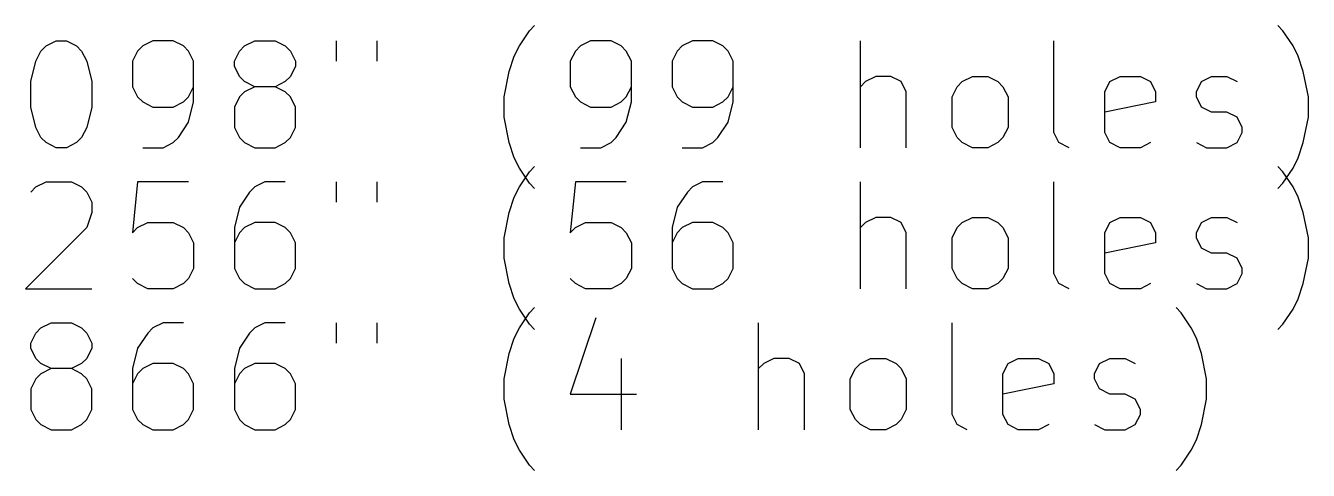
# Model space of a CAD drawing. Extents: x 4.76 to 6.82, y -4.71 to -3.17.
# Drawn here: x 5.87 to 6.815, y -4.706 to -4.379 of the extents above; entities that cross this region are included whole.
import ezdxf

# ---------------------------------------------------------------- set-up
doc = ezdxf.new("R2010")
doc.units = 0
doc.header["$MEASUREMENT"] = 0
doc.layers.add('BLACK', color=7, linetype='CONTINUOUS')

msp = doc.modelspace()

# ---------------------------------------------------------------- linework, layer by layer
at = {"layer": 'BLACK', "linetype": 'CONTINUOUS'}
for p, q in [((6.23403, -4.39358), (6.24153, -4.38233)), ((6.24153, -4.38233), (6.24528, -4.37858)), ((6.79646, -4.38233), (6.79271, -4.37858)), ((6.80396, -4.39358), (6.79646, -4.38233)), ((5.88157, -4.39733), (5.88532, -4.39358)), ((5.88532, -4.39358), (5.89282, -4.38983)), ((5.89282, -4.38983), (5.90032, -4.38983)), ((5.90032, -4.38983), (5.90782, -4.39358)), ((5.90782, -4.39358), (5.91157, -4.39733)), ((5.95656, -4.39358), (5.95281, -4.39733)), ((5.96406, -4.38983), (5.95656, -4.39358)), ((5.97906, -4.38983), (5.96406, -4.38983)), ((5.98656, -4.39358), (5.97906, -4.38983)), ((5.99031, -4.39733), (5.98656, -4.39358)), ((6.0278, -4.39733), (6.03155, -4.39358)), ((6.03155, -4.39358), (6.03905, -4.38983)), ((6.03905, -4.38983), (6.05405, -4.38983)), ((6.05405, -4.38983), (6.06155, -4.39358)), ((6.06155, -4.39358), (6.0653, -4.39733)), ((6.09905, -4.38983), (6.09905, -4.40483)), ((6.12904, -4.38983), (6.12904, -4.40483)), ((6.23028, -4.40108), (6.23403, -4.39358)), ((6.27902, -4.39358), (6.27527, -4.39733)), ((6.28652, -4.38983), (6.27902, -4.39358)), ((6.30152, -4.38983), (6.28652, -4.38983)), ((6.30902, -4.39358), (6.30152, -4.38983)), ((6.31277, -4.39733), (6.30902, -4.39358)), ((6.35401, -4.39358), (6.35026, -4.39733)), ((6.36151, -4.38983), (6.35401, -4.39358)), ((6.37651, -4.38983), (6.36151, -4.38983)), ((6.38401, -4.39358), (6.37651, -4.38983)), ((6.38776, -4.39733), (6.38401, -4.39358)), ((6.48525, -4.46857), (6.48525, -4.38983)), ((6.62773, -4.45732), (6.62773, -4.38983)), ((6.80771, -4.40108), (6.80396, -4.39358)), ((5.87782, -4.40483), (5.88157, -4.39733)), ((5.91157, -4.39733), (5.91532, -4.40483)), ((5.95281, -4.39733), (5.94906, -4.40483)), ((5.99406, -4.40483), (5.99031, -4.39733)), ((6.02406, -4.40483), (6.0278, -4.39733)), ((6.0653, -4.39733), (6.06905, -4.40483)), ((6.22653, -4.41233), (6.23028, -4.40108)), ((6.27527, -4.39733), (6.27152, -4.40483)), ((6.31652, -4.40483), (6.31277, -4.39733)), ((6.35026, -4.39733), (6.34651, -4.40483)), ((6.39151, -4.40483), (6.38776, -4.39733)), ((6.81146, -4.41233), (6.80771, -4.40108)), ((5.87407, -4.41983), (5.87782, -4.40483)), ((5.91532, -4.40483), (5.91907, -4.41983)), ((5.94906, -4.40483), (5.94906, -4.42358)), ((5.99406, -4.43483), (5.99406, -4.40483)), ((6.02406, -4.40858), (6.02406, -4.40483)), ((6.0278, -4.41608), (6.02406, -4.40858)), ((6.06905, -4.40858), (6.0653, -4.41608)), ((6.06905, -4.40483), (6.06905, -4.40858)), ((6.22278, -4.43108), (6.22653, -4.41233)), ((6.27152, -4.40483), (6.27152, -4.42358)), ((6.31652, -4.43483), (6.31652, -4.40483)), ((6.34651, -4.40483), (6.34651, -4.42358)), ((6.39151, -4.43483), (6.39151, -4.40483)), ((6.81521, -4.43108), (6.81146, -4.41233)), ((5.87407, -4.43858), (5.87407, -4.41983)), ((5.91907, -4.41983), (5.91907, -4.43858)), ((6.03155, -4.41983), (6.0278, -4.41608)), ((6.03905, -4.42358), (6.03155, -4.41983)), ((6.06155, -4.41983), (6.05405, -4.42358)), ((6.0653, -4.41608), (6.06155, -4.41983)), ((6.489, -4.41983), (6.48525, -4.42358)), ((6.4965, -4.41608), (6.489, -4.41983)), ((6.50774, -4.41608), (6.4965, -4.41608)), ((6.51524, -4.41983), (6.50774, -4.41608)), ((6.51899, -4.42733), (6.51524, -4.41983)), ((6.55649, -4.42358), (6.56024, -4.41983)), ((6.56024, -4.41983), (6.56774, -4.41608)), ((6.56774, -4.41608), (6.57899, -4.41608)), ((6.57899, -4.41608), (6.58648, -4.41983)), ((6.58648, -4.41983), (6.59023, -4.42358)), ((6.66522, -4.42733), (6.66897, -4.41983)), ((6.66897, -4.41983), (6.67647, -4.41608)), ((6.67647, -4.41608), (6.69147, -4.41608)), ((6.69147, -4.41608), (6.69897, -4.41983)), ((6.69897, -4.41983), (6.70272, -4.42733)), ((6.73272, -4.42733), (6.73647, -4.41983)), ((6.73647, -4.41983), (6.74397, -4.41608)), ((6.74397, -4.41608), (6.75521, -4.41608)), ((6.75521, -4.41608), (6.76271, -4.41983)), ((5.94906, -4.42358), (5.95281, -4.43108)), ((5.95281, -4.43108), (5.95656, -4.43483)), ((5.98656, -4.43483), (5.99031, -4.43108)), ((5.99031, -4.43108), (5.99406, -4.42358)), ((6.0278, -4.43108), (6.02406, -4.43858)), ((6.03155, -4.42733), (6.0278, -4.43108)), ((6.03905, -4.42358), (6.03155, -4.42733)), ((6.05405, -4.42358), (6.03905, -4.42358)), ((6.06155, -4.42733), (6.05405, -4.42358)), ((6.0653, -4.43108), (6.06155, -4.42733)), ((6.06905, -4.43858), (6.0653, -4.43108)), ((6.22278, -4.44608), (6.22278, -4.43108)), ((6.27152, -4.42358), (6.27527, -4.43108)), ((6.27527, -4.43108), (6.27902, -4.43483)), ((6.30902, -4.43483), (6.31277, -4.43108)), ((6.31277, -4.43108), (6.31652, -4.42358)), ((6.34651, -4.42358), (6.35026, -4.43108)), ((6.35026, -4.43108), (6.35401, -4.43483)), ((6.38401, -4.43483), (6.38776, -4.43108)), ((6.38776, -4.43108), (6.39151, -4.42358)), ((6.51899, -4.46857), (6.51899, -4.42733)), ((6.55274, -4.43108), (6.55649, -4.42358)), ((6.55274, -4.45358), (6.55274, -4.43108)), ((6.59023, -4.42358), (6.59398, -4.43108)), ((6.59398, -4.43108), (6.59398, -4.45358)), ((6.66522, -4.45732), (6.66522, -4.42733)), ((6.70272, -4.42733), (6.70272, -4.43483)), ((6.73272, -4.43108), (6.73272, -4.42733)), ((6.73647, -4.43858), (6.73272, -4.43108)), ((6.81521, -4.44608), (6.81521, -4.43108)), ((5.87782, -4.45358), (5.87407, -4.43858)), ((5.91907, -4.43858), (5.91532, -4.45358)), ((5.95656, -4.43483), (5.96406, -4.43858)), ((5.96406, -4.43858), (5.97906, -4.43858)), ((5.97906, -4.43858), (5.98656, -4.43483)), ((5.99031, -4.44983), (5.99406, -4.43483)), ((6.02406, -4.43858), (6.02406, -4.45358)), ((6.06905, -4.45358), (6.06905, -4.43858)), ((6.27902, -4.43483), (6.28652, -4.43858)), ((6.28652, -4.43858), (6.30152, -4.43858)), ((6.30152, -4.43858), (6.30902, -4.43483)), ((6.31277, -4.44983), (6.31652, -4.43483)), ((6.35401, -4.43483), (6.36151, -4.43858)), ((6.36151, -4.43858), (6.37651, -4.43858)), ((6.37651, -4.43858), (6.38401, -4.43483)), ((6.38776, -4.44983), (6.39151, -4.43483)), ((6.70272, -4.43483), (6.66522, -4.44233)), ((6.74397, -4.44233), (6.73647, -4.43858)), ((5.98281, -4.46107), (5.99031, -4.44983)), ((6.22653, -4.46482), (6.22278, -4.44608)), ((6.30527, -4.46107), (6.31277, -4.44983)), ((6.38026, -4.46107), (6.38776, -4.44983)), ((6.75521, -4.44233), (6.74397, -4.44233)), ((6.76271, -4.44608), (6.75521, -4.44233)), ((6.76646, -4.45358), (6.76271, -4.44608)), ((6.81146, -4.46482), (6.81521, -4.44608)), ((5.88157, -4.46107), (5.87782, -4.45358)), ((5.91532, -4.45358), (5.91157, -4.46107)), ((6.02406, -4.45358), (6.0278, -4.46107)), ((6.0653, -4.46107), (6.06905, -4.45358)), ((6.55649, -4.46107), (6.55274, -4.45358)), ((6.59398, -4.45358), (6.59023, -4.46107)), ((6.63148, -4.46482), (6.62773, -4.45732)), ((6.66897, -4.46482), (6.66522, -4.45732)), ((6.76271, -4.46482), (6.76646, -4.45732)), ((6.76646, -4.45732), (6.76646, -4.45358)), ((5.88532, -4.46482), (5.88157, -4.46107)), ((5.89282, -4.46857), (5.88532, -4.46482)), ((5.90032, -4.46857), (5.89282, -4.46857)), ((5.90782, -4.46482), (5.90032, -4.46857)), ((5.91157, -4.46107), (5.90782, -4.46482)), ((5.95656, -4.46857), (5.97156, -4.46857)), ((5.97156, -4.46857), (5.97906, -4.46482)), ((5.97906, -4.46482), (5.98281, -4.46107)), ((6.0278, -4.46107), (6.03155, -4.46482)), ((6.03155, -4.46482), (6.03905, -4.46857)), ((6.03905, -4.46857), (6.05405, -4.46857)), ((6.05405, -4.46857), (6.06155, -4.46482)), ((6.06155, -4.46482), (6.0653, -4.46107)), ((6.23028, -4.47607), (6.22653, -4.46482)), ((6.27902, -4.46857), (6.29402, -4.46857)), ((6.29402, -4.46857), (6.30152, -4.46482)), ((6.30152, -4.46482), (6.30527, -4.46107)), ((6.35401, -4.46857), (6.36901, -4.46857)), ((6.36901, -4.46857), (6.37651, -4.46482)), ((6.37651, -4.46482), (6.38026, -4.46107)), ((6.56024, -4.46482), (6.55649, -4.46107)), ((6.56774, -4.46857), (6.56024, -4.46482)), ((6.57899, -4.46857), (6.56774, -4.46857)), ((6.58648, -4.46482), (6.57899, -4.46857)), ((6.59023, -4.46107), (6.58648, -4.46482)), ((6.63898, -4.46857), (6.63148, -4.46482)), ((6.67647, -4.46857), (6.66897, -4.46482)), ((6.69147, -4.46857), (6.67647, -4.46857)), ((6.69897, -4.46482), (6.69147, -4.46857)), ((6.73272, -4.46482), (6.74022, -4.46857)), ((6.74022, -4.46857), (6.75521, -4.46857)), ((6.75521, -4.46857), (6.76271, -4.46482)), ((6.80771, -4.47607), (6.81146, -4.46482)), ((6.23403, -4.48357), (6.23028, -4.47607)), ((6.80396, -4.48357), (6.80771, -4.47607)), ((6.24153, -4.49482), (6.23403, -4.48357)), ((6.23403, -4.49752), (6.24153, -4.48627)), ((6.24153, -4.48627), (6.24528, -4.48252)), ((6.79646, -4.48627), (6.79271, -4.48252)), ((6.79646, -4.49482), (6.80396, -4.48357)), ((6.80396, -4.49752), (6.79646, -4.48627)), ((5.87407, -4.50127), (5.87782, -4.49752)), ((5.87782, -4.49752), (5.88532, -4.49377)), ((5.88532, -4.49377), (5.90407, -4.49377)), ((5.90407, -4.49377), (5.91157, -4.49752)), ((5.91157, -4.49752), (5.91532, -4.50127)), ((5.95281, -4.49377), (5.94906, -4.53127)), ((5.99031, -4.49377), (5.95281, -4.49377)), ((6.03905, -4.49752), (6.0353, -4.50127)), ((6.04655, -4.49377), (6.03905, -4.49752)), ((6.06155, -4.49377), (6.04655, -4.49377)), ((6.09905, -4.49377), (6.09905, -4.50877)), ((6.12904, -4.49377), (6.12904, -4.50877)), ((6.23028, -4.50502), (6.23403, -4.49752)), ((6.24528, -4.49857), (6.24153, -4.49482)), ((6.27527, -4.49377), (6.27152, -4.53127)), ((6.31277, -4.49377), (6.27527, -4.49377)), ((6.36151, -4.49752), (6.35776, -4.50127)), ((6.36901, -4.49377), (6.36151, -4.49752)), ((6.38401, -4.49377), (6.36901, -4.49377)), ((6.48525, -4.57251), (6.48525, -4.49377)), ((6.62773, -4.56126), (6.62773, -4.49377)), ((6.79271, -4.49857), (6.79646, -4.49482)), ((6.80771, -4.50502), (6.80396, -4.49752)), ((5.91532, -4.50127), (5.91907, -4.50877)), ((6.0353, -4.50127), (6.0278, -4.51252)), ((6.22653, -4.51627), (6.23028, -4.50502)), ((6.35776, -4.50127), (6.35026, -4.51252)), ((6.81146, -4.51627), (6.80771, -4.50502)), ((5.91907, -4.51627), (5.91532, -4.52752)), ((5.91907, -4.50877), (5.91907, -4.51627)), ((6.0278, -4.51252), (6.02406, -4.52752)), ((6.22278, -4.53501), (6.22653, -4.51627)), ((6.35026, -4.51252), (6.34651, -4.52752)), ((6.81521, -4.53501), (6.81146, -4.51627)), ((5.95281, -4.52752), (5.96031, -4.52377)), ((5.96031, -4.52377), (5.97906, -4.52377)), ((5.97906, -4.52377), (5.98656, -4.52752)), ((6.03905, -4.52377), (6.03155, -4.52752)), ((6.05405, -4.52377), (6.03905, -4.52377)), ((6.06155, -4.52752), (6.05405, -4.52377)), ((6.27527, -4.52752), (6.28277, -4.52377)), ((6.28277, -4.52377), (6.30152, -4.52377)), ((6.30152, -4.52377), (6.30902, -4.52752)), ((6.36151, -4.52377), (6.35401, -4.52752)), ((6.37651, -4.52377), (6.36151, -4.52377)), ((6.38401, -4.52752), (6.37651, -4.52377)), ((6.489, -4.52377), (6.48525, -4.52752)), ((6.4965, -4.52002), (6.489, -4.52377)), ((6.50774, -4.52002), (6.4965, -4.52002)), ((6.51524, -4.52377), (6.50774, -4.52002)), ((6.51899, -4.53127), (6.51524, -4.52377)), ((6.55649, -4.52752), (6.56024, -4.52377)), ((6.56024, -4.52377), (6.56774, -4.52002)), ((6.56774, -4.52002), (6.57899, -4.52002)), ((6.57899, -4.52002), (6.58648, -4.52377)), ((6.58648, -4.52377), (6.59023, -4.52752)), ((6.66522, -4.53127), (6.66897, -4.52377)), ((6.66897, -4.52377), (6.67647, -4.52002)), ((6.67647, -4.52002), (6.69147, -4.52002)), ((6.69147, -4.52002), (6.69897, -4.52377)), ((6.69897, -4.52377), (6.70272, -4.53127)), ((6.73272, -4.53127), (6.73647, -4.52377)), ((6.73647, -4.52377), (6.74397, -4.52002)), ((6.74397, -4.52002), (6.75521, -4.52002)), ((6.75521, -4.52002), (6.76271, -4.52377)), ((5.91532, -4.52752), (5.87032, -4.57251)), ((5.94906, -4.53127), (5.95281, -4.52752)), ((5.98656, -4.52752), (5.99031, -4.53127)), ((5.99031, -4.53127), (5.99406, -4.53876)), ((6.02406, -4.52752), (6.02406, -4.55751)), ((6.0278, -4.53127), (6.02406, -4.53876)), ((6.03155, -4.52752), (6.0278, -4.53127)), ((6.0653, -4.53127), (6.06155, -4.52752)), ((6.06905, -4.53876), (6.0653, -4.53127)), ((6.22278, -4.55001), (6.22278, -4.53501)), ((6.27152, -4.53127), (6.27527, -4.52752)), ((6.30902, -4.52752), (6.31277, -4.53127)), ((6.31277, -4.53127), (6.31652, -4.53876)), ((6.34651, -4.52752), (6.34651, -4.55751)), ((6.35026, -4.53127), (6.34651, -4.53876)), ((6.35401, -4.52752), (6.35026, -4.53127)), ((6.38776, -4.53127), (6.38401, -4.52752)), ((6.39151, -4.53876), (6.38776, -4.53127)), ((6.51899, -4.57251), (6.51899, -4.53127)), ((6.55274, -4.53501), (6.55649, -4.52752)), ((6.55274, -4.55751), (6.55274, -4.53501)), ((6.59023, -4.52752), (6.59398, -4.53501)), ((6.59398, -4.53501), (6.59398, -4.55751)), ((6.66522, -4.56126), (6.66522, -4.53127)), ((6.70272, -4.53127), (6.70272, -4.53876)), ((6.73272, -4.53501), (6.73272, -4.53127)), ((6.73647, -4.54251), (6.73272, -4.53501)), ((6.81521, -4.55001), (6.81521, -4.53501)), ((5.99406, -4.53876), (5.99406, -4.55751)), ((6.06905, -4.55751), (6.06905, -4.53876)), ((6.31652, -4.53876), (6.31652, -4.55751)), ((6.39151, -4.55751), (6.39151, -4.53876)), ((6.70272, -4.53876), (6.66522, -4.54626)), ((6.74397, -4.54626), (6.73647, -4.54251)), ((6.22653, -4.56876), (6.22278, -4.55001)), ((6.75521, -4.54626), (6.74397, -4.54626)), ((6.76271, -4.55001), (6.75521, -4.54626)), ((6.76646, -4.55751), (6.76271, -4.55001)), ((6.81146, -4.56876), (6.81521, -4.55001)), ((5.99406, -4.55751), (5.99031, -4.56501)), ((6.02406, -4.55751), (6.0278, -4.56501)), ((6.0653, -4.56501), (6.06905, -4.55751)), ((6.31652, -4.55751), (6.31277, -4.56501)), ((6.34651, -4.55751), (6.35026, -4.56501)), ((6.38776, -4.56501), (6.39151, -4.55751)), ((6.55649, -4.56501), (6.55274, -4.55751)), ((6.59398, -4.55751), (6.59023, -4.56501)), ((6.63148, -4.56876), (6.62773, -4.56126)), ((6.66897, -4.56876), (6.66522, -4.56126)), ((6.76271, -4.56876), (6.76646, -4.56126)), ((6.76646, -4.56126), (6.76646, -4.55751)), ((5.87032, -4.57251), (5.91907, -4.57251)), ((5.95281, -4.56876), (5.94906, -4.56501)), ((5.96031, -4.57251), (5.95281, -4.56876)), ((5.97906, -4.57251), (5.96031, -4.57251)), ((5.98656, -4.56876), (5.97906, -4.57251)), ((5.99031, -4.56501), (5.98656, -4.56876)), ((6.0278, -4.56501), (6.03155, -4.56876)), ((6.03155, -4.56876), (6.03905, -4.57251)), ((6.03905, -4.57251), (6.05405, -4.57251)), ((6.05405, -4.57251), (6.06155, -4.56876)), ((6.06155, -4.56876), (6.0653, -4.56501)), ((6.23028, -4.58001), (6.22653, -4.56876)), ((6.27527, -4.56876), (6.27152, -4.56501)), ((6.28277, -4.57251), (6.27527, -4.56876)), ((6.30152, -4.57251), (6.28277, -4.57251)), ((6.30902, -4.56876), (6.30152, -4.57251)), ((6.31277, -4.56501), (6.30902, -4.56876)), ((6.35026, -4.56501), (6.35401, -4.56876)), ((6.35401, -4.56876), (6.36151, -4.57251)), ((6.36151, -4.57251), (6.37651, -4.57251)), ((6.37651, -4.57251), (6.38401, -4.56876)), ((6.38401, -4.56876), (6.38776, -4.56501)), ((6.56024, -4.56876), (6.55649, -4.56501)), ((6.56774, -4.57251), (6.56024, -4.56876)), ((6.57899, -4.57251), (6.56774, -4.57251)), ((6.58648, -4.56876), (6.57899, -4.57251)), ((6.59023, -4.56501), (6.58648, -4.56876)), ((6.63898, -4.57251), (6.63148, -4.56876)), ((6.67647, -4.57251), (6.66897, -4.56876)), ((6.69147, -4.57251), (6.67647, -4.57251)), ((6.69897, -4.56876), (6.69147, -4.57251)), ((6.73272, -4.56876), (6.74022, -4.57251)), ((6.74022, -4.57251), (6.75521, -4.57251)), ((6.75521, -4.57251), (6.76271, -4.56876)), ((6.80771, -4.58001), (6.81146, -4.56876)), ((6.23403, -4.58751), (6.23028, -4.58001)), ((6.80396, -4.58751), (6.80771, -4.58001)), ((6.24153, -4.59876), (6.23403, -4.58751)), ((6.23403, -4.60146), (6.24153, -4.59021)), ((6.24153, -4.59021), (6.24528, -4.58646)), ((6.72147, -4.59021), (6.71772, -4.58646)), ((6.72897, -4.60146), (6.72147, -4.59021)), ((6.79646, -4.59876), (6.80396, -4.58751)), ((5.87782, -4.60521), (5.88157, -4.60146)), ((5.88157, -4.60146), (5.88907, -4.59771)), ((5.88907, -4.59771), (5.90407, -4.59771)), ((5.90407, -4.59771), (5.91157, -4.60146)), ((5.91157, -4.60146), (5.91532, -4.60521)), ((5.96406, -4.60146), (5.96031, -4.60521)), ((5.97156, -4.59771), (5.96406, -4.60146)), ((5.98656, -4.59771), (5.97156, -4.59771)), ((6.03905, -4.60146), (6.0353, -4.60521)), ((6.04655, -4.59771), (6.03905, -4.60146)), ((6.06155, -4.59771), (6.04655, -4.59771)), ((6.09905, -4.59771), (6.09905, -4.61271)), ((6.12904, -4.59771), (6.12904, -4.61271)), ((6.23028, -4.60896), (6.23403, -4.60146)), ((6.24528, -4.60251), (6.24153, -4.59876)), ((6.29027, -4.59396), (6.27152, -4.6502)), ((6.41026, -4.67645), (6.41026, -4.59771)), ((6.55274, -4.6652), (6.55274, -4.59771)), ((6.73272, -4.60896), (6.72897, -4.60146)), ((6.79271, -4.60251), (6.79646, -4.59876)), ((5.87407, -4.61271), (5.87782, -4.60521)), ((5.91532, -4.60521), (5.91907, -4.61271)), ((5.96031, -4.60521), (5.95281, -4.61645)), ((6.0353, -4.60521), (6.0278, -4.61645)), ((6.22653, -4.6202), (6.23028, -4.60896)), ((6.73647, -4.6202), (6.73272, -4.60896)), ((5.87407, -4.61645), (5.87407, -4.61271)), ((5.87782, -4.62395), (5.87407, -4.61645)), ((5.91907, -4.61645), (5.91532, -4.62395)), ((5.91907, -4.61271), (5.91907, -4.61645)), ((5.95281, -4.61645), (5.94906, -4.63145)), ((6.0278, -4.61645), (6.02406, -4.63145)), ((6.22278, -4.63895), (6.22653, -4.6202)), ((6.74022, -4.63895), (6.73647, -4.6202)), ((5.88157, -4.6277), (5.87782, -4.62395)), ((5.88907, -4.63145), (5.88157, -4.6277)), ((5.91157, -4.6277), (5.90407, -4.63145)), ((5.91532, -4.62395), (5.91157, -4.6277)), ((5.96406, -4.6277), (5.95656, -4.63145)), ((5.97906, -4.6277), (5.96406, -4.6277)), ((5.98656, -4.63145), (5.97906, -4.6277)), ((6.03905, -4.6277), (6.03155, -4.63145)), ((6.05405, -4.6277), (6.03905, -4.6277)), ((6.06155, -4.63145), (6.05405, -4.6277)), ((6.30902, -4.62395), (6.30902, -4.67645)), ((6.41401, -4.6277), (6.41026, -4.63145)), ((6.42151, -4.62395), (6.41401, -4.6277)), ((6.43275, -4.62395), (6.42151, -4.62395)), ((6.44025, -4.6277), (6.43275, -4.62395)), ((6.444, -4.6352), (6.44025, -4.6277)), ((6.4815, -4.63145), (6.48525, -4.6277)), ((6.48525, -4.6277), (6.49275, -4.62395)), ((6.49275, -4.62395), (6.504, -4.62395)), ((6.504, -4.62395), (6.51149, -4.6277)), ((6.51149, -4.6277), (6.51524, -4.63145)), ((6.59023, -4.6352), (6.59398, -4.6277)), ((6.59398, -4.6277), (6.60148, -4.62395)), ((6.60148, -4.62395), (6.61648, -4.62395)), ((6.61648, -4.62395), (6.62398, -4.6277)), ((6.62398, -4.6277), (6.62773, -4.6352)), ((6.65773, -4.6352), (6.66148, -4.6277)), ((6.66148, -4.6277), (6.66897, -4.62395)), ((6.66897, -4.62395), (6.68022, -4.62395)), ((6.68022, -4.62395), (6.68772, -4.6277)), ((5.87782, -4.63895), (5.87407, -4.64645)), ((5.88157, -4.6352), (5.87782, -4.63895)), ((5.88907, -4.63145), (5.88157, -4.6352)), ((5.90407, -4.63145), (5.88907, -4.63145)), ((5.91157, -4.6352), (5.90407, -4.63145)), ((5.91532, -4.63895), (5.91157, -4.6352)), ((5.91907, -4.64645), (5.91532, -4.63895)), ((5.94906, -4.63145), (5.94906, -4.66145)), ((5.95281, -4.6352), (5.94906, -4.6427)), ((5.95656, -4.63145), (5.95281, -4.6352)), ((5.99031, -4.6352), (5.98656, -4.63145)), ((5.99406, -4.6427), (5.99031, -4.6352)), ((6.02406, -4.63145), (6.02406, -4.66145)), ((6.0278, -4.6352), (6.02406, -4.6427)), ((6.03155, -4.63145), (6.0278, -4.6352)), ((6.0653, -4.6352), (6.06155, -4.63145)), ((6.06905, -4.6427), (6.0653, -4.6352)), ((6.22278, -4.65395), (6.22278, -4.63895)), ((6.444, -4.67645), (6.444, -4.6352)), ((6.47775, -4.63895), (6.4815, -4.63145)), ((6.47775, -4.66145), (6.47775, -4.63895)), ((6.51524, -4.63145), (6.51899, -4.63895)), ((6.51899, -4.63895), (6.51899, -4.66145)), ((6.59023, -4.6652), (6.59023, -4.6352)), ((6.62773, -4.6352), (6.62773, -4.6427)), ((6.65773, -4.63895), (6.65773, -4.6352)), ((6.66148, -4.64645), (6.65773, -4.63895)), ((6.74022, -4.65395), (6.74022, -4.63895)), ((5.87407, -4.64645), (5.87407, -4.66145)), ((5.91907, -4.66145), (5.91907, -4.64645)), ((5.99406, -4.66145), (5.99406, -4.6427)), ((6.06905, -4.66145), (6.06905, -4.6427)), ((6.62773, -4.6427), (6.59023, -4.6502)), ((6.66897, -4.6502), (6.66148, -4.64645)), ((6.22653, -4.6727), (6.22278, -4.65395)), ((6.27152, -4.6502), (6.32027, -4.6502)), ((6.68022, -4.6502), (6.66897, -4.6502)), ((6.68772, -4.65395), (6.68022, -4.6502)), ((6.69147, -4.66145), (6.68772, -4.65395)), ((6.73647, -4.6727), (6.74022, -4.65395)), ((5.87407, -4.66145), (5.87782, -4.66895)), ((5.91532, -4.66895), (5.91907, -4.66145)), ((5.94906, -4.66145), (5.95281, -4.66895)), ((5.99031, -4.66895), (5.99406, -4.66145)), ((6.02406, -4.66145), (6.0278, -4.66895)), ((6.0653, -4.66895), (6.06905, -4.66145)), ((6.4815, -4.66895), (6.47775, -4.66145)), ((6.51899, -4.66145), (6.51524, -4.66895)), ((6.55649, -4.6727), (6.55274, -4.6652)), ((6.59398, -4.6727), (6.59023, -4.6652)), ((6.68772, -4.6727), (6.69147, -4.6652)), ((6.69147, -4.6652), (6.69147, -4.66145)), ((5.87782, -4.66895), (5.88157, -4.6727)), ((5.88157, -4.6727), (5.88907, -4.67645)), ((5.88907, -4.67645), (5.90407, -4.67645)), ((5.90407, -4.67645), (5.91157, -4.6727)), ((5.91157, -4.6727), (5.91532, -4.66895)), ((5.95281, -4.66895), (5.95656, -4.6727)), ((5.95656, -4.6727), (5.96406, -4.67645)), ((5.96406, -4.67645), (5.97906, -4.67645)), ((5.97906, -4.67645), (5.98656, -4.6727)), ((5.98656, -4.6727), (5.99031, -4.66895)), ((6.0278, -4.66895), (6.03155, -4.6727)), ((6.03155, -4.6727), (6.03905, -4.67645)), ((6.03905, -4.67645), (6.05405, -4.67645)), ((6.05405, -4.67645), (6.06155, -4.6727)), ((6.06155, -4.6727), (6.0653, -4.66895)), ((6.23028, -4.68395), (6.22653, -4.6727)), ((6.48525, -4.6727), (6.4815, -4.66895)), ((6.49275, -4.67645), (6.48525, -4.6727)), ((6.504, -4.67645), (6.49275, -4.67645)), ((6.51149, -4.6727), (6.504, -4.67645)), ((6.51524, -4.66895), (6.51149, -4.6727)), ((6.56399, -4.67645), (6.55649, -4.6727)), ((6.60148, -4.67645), (6.59398, -4.6727)), ((6.61648, -4.67645), (6.60148, -4.67645)), ((6.62398, -4.6727), (6.61648, -4.67645)), ((6.65773, -4.6727), (6.66522, -4.67645)), ((6.66522, -4.67645), (6.68022, -4.67645)), ((6.68022, -4.67645), (6.68772, -4.6727)), ((6.73272, -4.68395), (6.73647, -4.6727)), ((6.23403, -4.69145), (6.23028, -4.68395)), ((6.72897, -4.69145), (6.73272, -4.68395)), ((6.24153, -4.70269), (6.23403, -4.69145)), ((6.72147, -4.70269), (6.72897, -4.69145)), ((6.24528, -4.70644), (6.24153, -4.70269)), ((6.71772, -4.70644), (6.72147, -4.70269))]:
    msp.add_line(p, q, dxfattribs=at)

doc.saveas('drawing.dxf')
